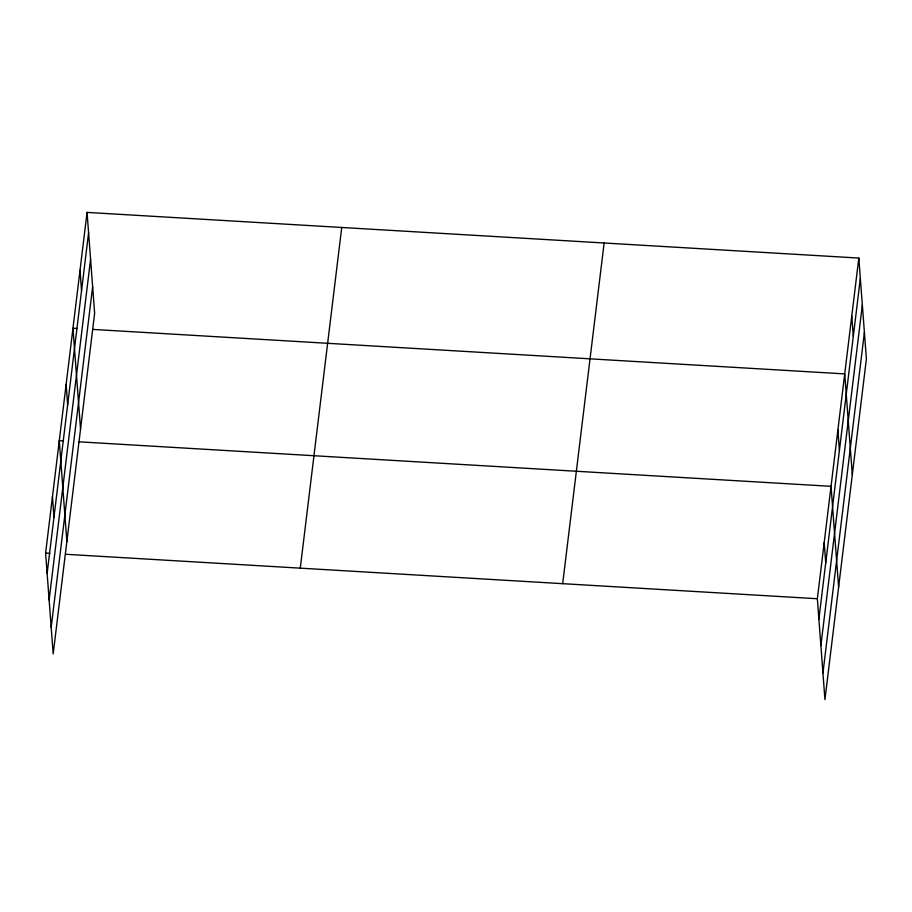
<?xml version="1.0" encoding="UTF-8"?>
<svg xmlns="http://www.w3.org/2000/svg" width="912" height="912" viewBox="0 0 912 912"><rect width="100%" height="100%" fill="white"/><g stroke="black" fill="none" stroke-linecap="round" stroke-linejoin="round"><path stroke-width="1.37" d="M87.062 212.405L94.643 313.261L53.181 653.938L45.6 553.082L87.062 212.405L858.819 258.062L866.4 358.918L824.938 699.595L817.357 598.739L858.819 258.062M47.128 573.409L88.589 232.731M49.123 599.982L90.584 259.304M51.186 627.365L92.648 286.687M300.276 568.153L341.738 227.476M562.681 583.68L604.132 242.991M818.885 619.077L860.347 278.388M820.88 645.65L862.342 304.961M822.943 673.022L864.405 332.344M77.212 328.491L72.96 328.229L80.541 429.085M92.773 329.403L844.717 373.897L852.31 474.753M63.521 440.906L59.28 440.656L66.861 541.511M79.093 441.83L831.037 486.324L838.618 587.168M45.6 553.082L49.841 553.333M65.413 554.257L817.357 598.739M851.774 315.985L853.301 336.311M837.877 430.111L839.405 450.437M824.197 542.537L825.725 562.864M80.017 270.317L81.544 290.643M66.12 384.442L67.648 404.78M52.44 496.869L53.968 517.195"/></g></svg>
